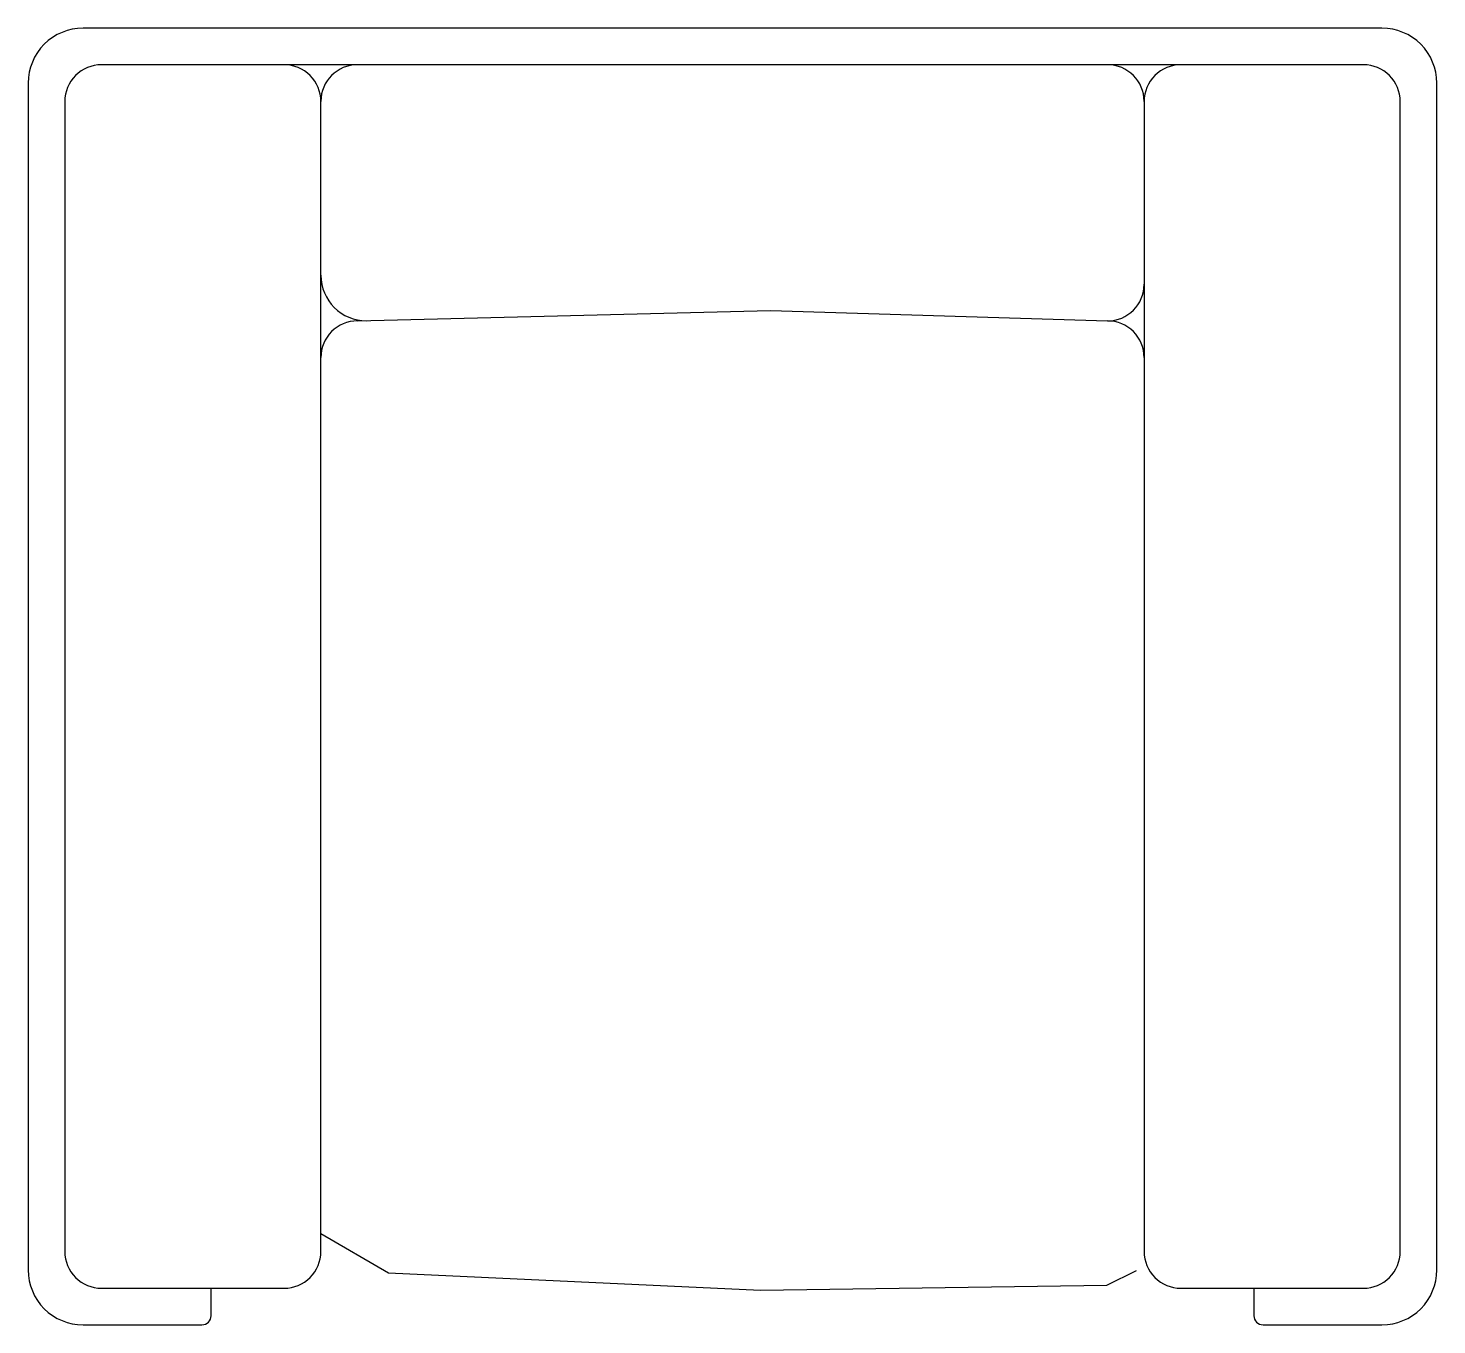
# Model space of a CAD drawing. Extents: x 0 to 77, y -71 to -0.1.
import ezdxf

# ---------------------------------------------------------------- set-up
doc = ezdxf.new("R2010")
doc.units = 0
doc.header["$LTSCALE"] = 50
doc.header["$MEASUREMENT"] = 0
doc.layers.get('0').update_dxf_attribs({"linetype": 'CONTINUOUS'})

msp = doc.modelspace()

# ---------------------------------------------------------------- linework, layer by layer
at = {"color": 0, "linetype": 'ByBlock'}
for p, q in [((17.998, -16.118), (40.578, -15.554)), ((40.578, -15.554), (58.998, -16.118)), ((15.998, -65.996), (19.697, -68.162)), ((19.697, -68.162), (40.037, -69.105)), ((58.957, -68.835), (60.578, -68.023)), ((40.037, -69.105), (58.957, -68.835))]:
    msp.add_line(p, q, dxfattribs=at)
for points in [[(66.998, -68.996), (66.998, -70.496, 0.414214), (67.498, -70.996), (73.998, -70.996, 0.414214), (76.998, -67.996), (76.998, -3.118, 0.414214), (73.998, -0.118), (2.998, -0.118, 0.414214), (-0.002, -3.118), (-0.002, -67.996, 0.414214), (2.998, -70.996), (9.498, -70.996, 0.414214), (9.998, -70.496), (9.998, -68.996)], [(62.998, -2.118, 0.414214), (60.998, -4.118), (60.998, -66.996, 0.414214), (62.998, -68.996), (72.998, -68.996, 0.414214), (74.998, -66.996), (74.998, -4.118, 0.414214), (72.998, -2.118), (3.998, -2.118, 0.414214), (1.998, -4.118), (1.998, -66.996, 0.414214), (3.998, -68.996), (13.998, -68.996, 0.414214), (15.998, -66.996), (15.998, -4.118, 0.414214), (13.998, -2.118, 0.414214)]]:
    msp.add_lwpolyline(points, format="xyb", dxfattribs=at)
for centre, radius, start, end in [((17.998, -4.118), 2, 90, 180), ((58.998, -4.118), 2, 0, 90), ((18.498, -13.618), 2.5, 180, 270), ((58.998, -14.118), 2, 270, 0), ((17.998, -18.118), 2, 90, 180), ((58.998, -18.118), 2, 0, 90)]:
    msp.add_arc(centre, radius, start, end, dxfattribs=at)

doc.saveas('drawing.dxf')
